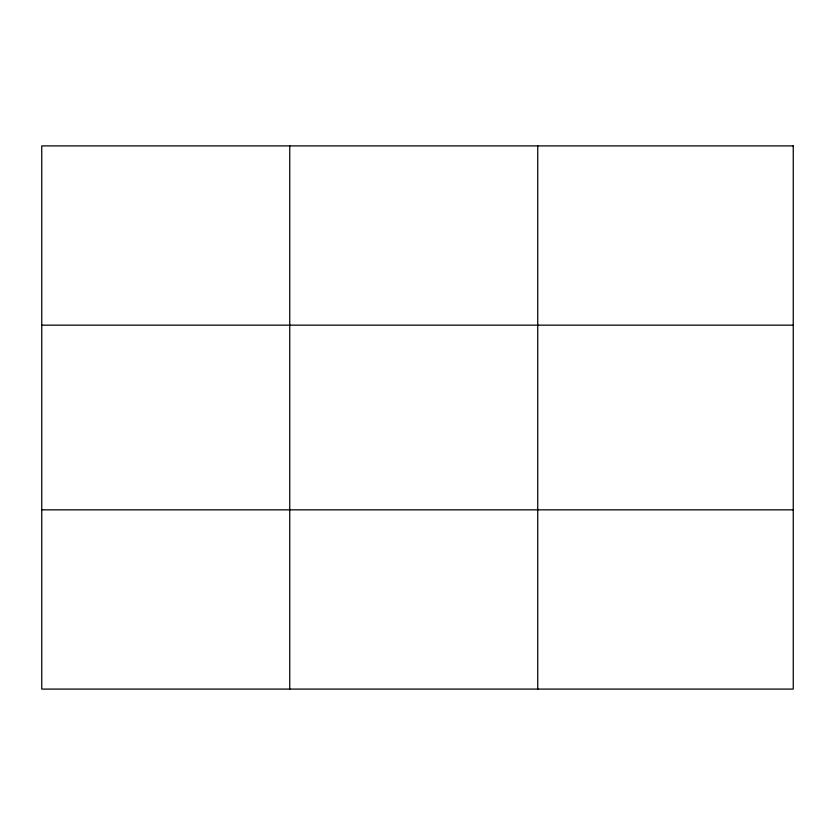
<?xml version="1.0" encoding="UTF-8"?>
<svg xmlns="http://www.w3.org/2000/svg" width="835" height="835" viewBox="0 0 835 835"><rect width="100%" height="100%" fill="white"/><g stroke="black" fill="none" stroke-linecap="round" stroke-linejoin="round"><path stroke-width="1.25" d="M289.745 689.094L289.745 145.906M537.74 689.094L537.74 145.906M41.75 325.159L793.25 325.159M41.75 509.841L793.25 509.841M793.25 145.906L793.25 689.094L41.75 689.094L41.75 145.906L793.25 145.906"/></g></svg>
